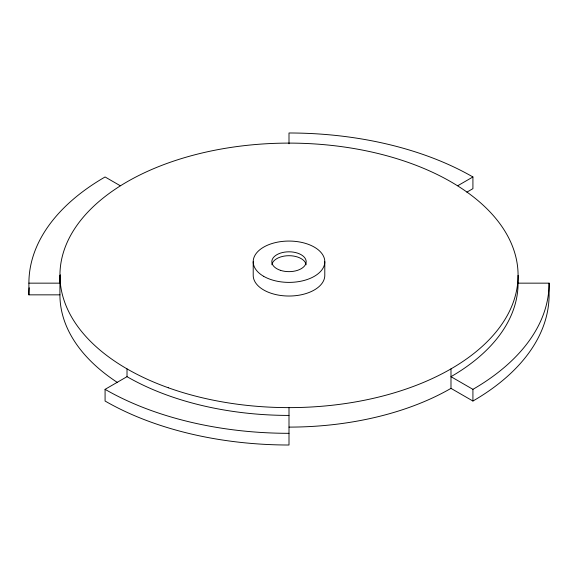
<?xml version="1.0" encoding="UTF-8"?>
<svg xmlns="http://www.w3.org/2000/svg" width="578" height="578" viewBox="0 0 578 578"><rect width="100%" height="100%" fill="white"/><g stroke="black" fill="none" stroke-linecap="round" stroke-linejoin="round"><path stroke-width="0.87" d="M289 407.62L289 445.009A260.1 150.164 0 0 1 105.08 401.031L105.08 389.341L127.016 376.675A229.076 132.261 0 0 0 289 415.416M457.79 185.704L472.92 176.969L472.92 188.659L466.865 192.156M117.168 382.311A229.076 132.261 0 0 1 59.924 294.845L28.9 294.845L28.9 283.155L59.924 283.155A229.076 132.261 0 0 1 60.372 274.853M472.92 401.031L472.92 389.341L450.985 376.675A229.076 132.261 0 0 0 518.076 283.155L549.1 283.155L549.1 294.845A260.1 150.164 0 0 1 472.92 401.031L450.985 388.365A229.076 132.261 0 0 1 289 427.106M120.21 185.704L105.08 176.969A260.1 150.164 0 0 0 28.9 283.155M518.076 275.359L518.076 283.155M450.985 368.88L450.985 388.365M324.793 261.726L324.793 275.359A35.793 20.664 0 0 1 289 296.03A35.793 20.664 0 0 1 253.207 275.359L253.207 261.726M289 143.778L289 132.991A260.1 150.164 0 0 1 472.92 176.969M127.016 368.88L127.016 376.675M59.924 275.359L59.924 294.845M28.9 294.845A260.1 150.164 0 0 1 29.189 287.772M549.1 283.155A260.1 150.164 0 0 1 472.92 389.341M289 433.319A260.1 150.164 0 0 1 105.08 389.341M271.884 264.76A17.181 9.92 0 0 1 289 255.7A17.181 9.92 0 0 1 306.116 264.76M263.691 276.335A35.793 20.664 0 0 0 323.572 267.072A35.793 20.664 0 0 0 279.738 241.763A35.793 20.664 0 0 0 263.691 276.335M280.409 270.316A17.181 9.92 0 0 0 306.181 261.726A17.181 9.92 0 0 0 280.409 253.135A17.181 9.92 0 0 0 280.409 270.316M168.285 387.766A229.076 132.261 0 0 0 517.967 279.514A229.076 132.261 0 0 0 180.748 158.806A229.076 132.261 0 0 0 168.285 387.766"/></g></svg>
